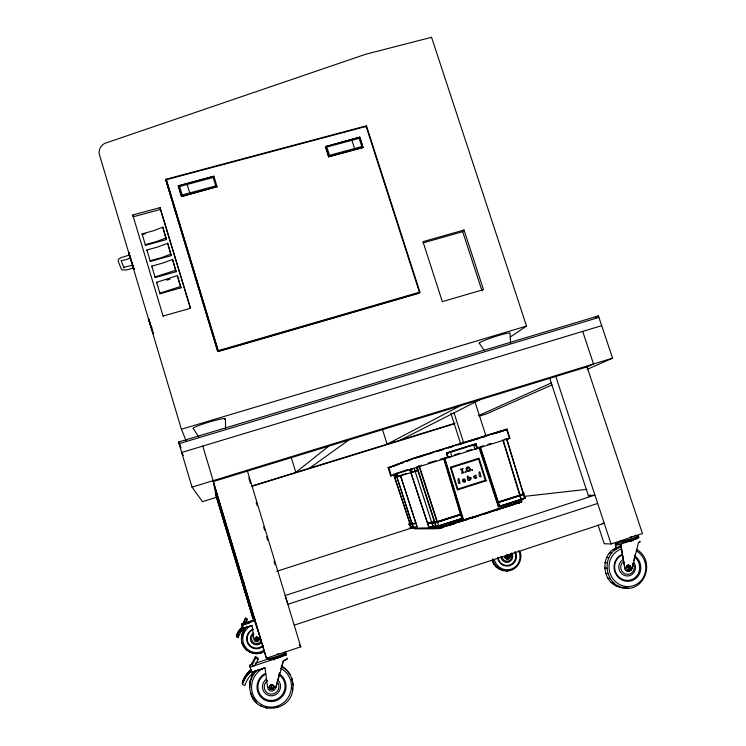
<?xml version="1.0" encoding="UTF-8"?>
<svg xmlns="http://www.w3.org/2000/svg" width="746" height="746" viewBox="0 0 746 746"><rect width="100%" height="100%" fill="white"/><g stroke="black" fill="none" stroke-linecap="round" stroke-linejoin="round"><path stroke-width="1.12" d="M630.501 566.801L630.743 567.519L626.323 567.305A2.257 2.145 74 0 1 628.514 565.198L628.645 565.198A2.219 2.107 74 0 1 630.743 567.519A2.257 2.145 73.9 0 1 628.542 569.636L628.412 569.58M628.514 565.235L630.249 566.233L630.538 567.995M507.401 557.877L507.578 554.772A4.69 1.138 -88.1 0 1 507.467 557.887C509.229 558.092 509.537 554.642 507.401 554.791M626.426 567.51L626.453 566.941M636.422 549.345C656.918 560.778 644.05 594.926 620.709 587.419C599.849 583.661 599.364 549.27 620.98 546.669M623.087 587.764C603.673 584.053 601.043 553.327 620.28 547.331L617.93 547.228M273.484 688.465C269.977 692.81 271.46 680.818 273.81 686.292M258.097 637.989C256.083 646.111 256.242 632.123 258.219 639.08M508.949 556.656L508.744 555.518M256.559 640.394L256.764 637.149A1.623 1.585 -64.7 0 1 258.275 638.828A1.651 1.604 -64.7 0 1 256.559 640.385A1.623 1.585 -64.7 0 1 255.095 638.716L255.048 638.679A1.651 1.604 -64.7 0 1 256.764 637.103A1.623 1.585 -64.7 0 0 255.095 638.716L258.265 638.828L255.048 638.679M292.376 687.672L292.6 690.964C289.206 712.775 254.675 714.575 250.47 692.4L252.335 696.568M292.6 690.964C294.623 681.294 290.045 670.598 281.298 665.824M269.409 687.252L269.474 686.646M249.556 686.721L250.124 680.967L252.12 675.522L255.412 670.766L255.617 671.642L252.297 676.426L250.292 681.909L249.724 687.7L249.556 686.721L250.647 693.416M241.434 638.753L241.825 634.781L243.215 631.032L245.509 627.759L241.909 635.238L241.508 639.219L241.434 638.753C241.117 650.186 255.141 657.925 264.541 651.277M630.612 567.51L629.288 569.459M273.866 686.451L273.568 688.362L272.439 689.276M279.769 672.575L275.666 687.971L283.573 660.825A9.511 1.156 -18.3 0 0 287.21 658.242M121.113 260.643C119.453 260.652 131.65 259.692 129.655 256.419M635.368 553.821L633.839 560.433M632.188 567.119L633.289 562.661M616.429 549.224L615.683 544.757L620.663 544.934L624.747 567.594A3.954 3.758 74 0 0 632.216 568.256L638.389 542.818A9.166 1.044 -16.1 0 0 639.751 541.354M511.001 553.579L510.115 556.917A2.77 2.676 77.3 0 1 504.818 556.451L504.669 556.432A2.77 2.667 77.3 0 0 509.966 556.908L510.842 553.56M325.442 146.645L359.861 137.115L363.013 147.624L328.697 156.874L325.442 146.645L359.861 137.115M282.324 663.716L282.837 661.823M328.697 156.874L325.536 146.319M280.934 668.649L282.072 664.658M260.345 636.291L259.449 639.35A2.891 2.816 -64.7 0 1 253.836 638.837L252.073 625.465L242.431 628.608L252.092 625.512M508.875 556.88L507.196 557.822M365.95 127.258L366.482 125.785L165.593 179.348L217.217 350.144M273.847 687.709L273.614 685.844L271.609 684.8A2.397 2.322 -67.6 0 0 269.371 686.646M250.833 669.582L244.837 676.892L242.776 681.201L242.963 682.599L245.882 676.892L251.094 670.868M237.163 633.96L236.827 635.648L242.338 626.966L238.748 631.079L237.256 634.622M255.374 656.648L255.729 658.028L252.307 664.63L251.989 663.175L255.374 656.648L257.752 657.888L258.135 659.287L254.703 665.88M245.509 618.061L243.299 623.264L245.509 618.061L247.346 619.6L244.958 624.132M245.266 622.528L247.159 618.928M630.221 568.694L628.412 569.627M257.93 639.676L256.326 640.31M422.973 242.954L462.688 231.67L464.012 230.029L483.473 289.616L442.331 301.645L422.973 241.676L464.012 230.029M419.411 292.255L418.478 293.383L218.27 351.525L166.302 179.73L366.127 126.428L419.411 292.255L218.252 350.648L218.27 351.525M255.617 671.642L257.37 670.132M245.602 628.179L247.131 626.882M415.14 528.476L434.75 528.541M414.655 528.233L415.158 527.926M328.79 446.145L295.826 472.377L291.108 457.037M521.379 501.722L518.619 502.944L521.958 501.76L519.505 501.974L441.352 527.114M521.687 501.153L520.988 501.443M309.674 468.096L348.82 440M510.236 337.052L526.545 326.077L431.561 37.3L365.689 54.253L104.505 143.474A11.432 10.864 6.5 0 0 99.106 153.545L181.399 429.248L186.202 440.895M595.401 317.619L598.413 315.894L612.569 358.164L587.074 369.429M460.179 405.843L387.109 444.187L382.344 429.053M521.631 499.428L499.503 506.655M400.639 440.009L479.529 399.903M506.413 439.394L509.91 438.275L507.019 429.118L495.876 433.1M520.624 502.03L521.361 501.899M478.382 415.681L551.275 382.968M586.142 367.321L593.536 364.001L582.682 331.401M552.021 384.917L486.159 414.021L479.622 416.035M394.186 474.764L390.643 475.864L388.069 467.658L411.484 458.874L507.019 429.118M475.584 444.43L476.853 448.607L475.566 449.008M391.24 475.678L389.048 467.817M522.144 498.841L525.37 497.61M440.075 521.146L435.095 522.862L436.279 526.611L462.576 518.265L444.392 458.007M434.946 522.396L461.28 514.05L439.954 520.894A10.808 0.522 -17.3 0 1 438.527 521.342L434.946 522.396L416.967 466.595M415.093 527.982L414.198 528.355L440.187 527.469M523.478 494.486L520.755 495.447A10.761 0.513 -17.1 0 1 519.477 495.876L497.479 502.711L523.478 494.486L524.671 498.179L521.958 499.149A10.761 0.55 -17.1 0 1 520.68 499.578L499.745 506.31L480.321 446.761M410.962 527.133C406.756 528.513 417.005 527.236 416.921 526.452L415.858 523.077C411.382 526.21 406.02 521.081 410.962 527.133L414.03 526.284M524.671 498.179L499.773 506.058M412.072 522.75C403.875 524.914 413.433 523.962 415.727 522.657L400.49 475.78L398.01 476.554L396.947 473.16M506.422 438.601L523.328 494.02L498.384 501.909M523.328 494.02L520.605 494.99A10.761 0.513 -17.1 0 1 519.328 495.409L498.356 502.151M519.701 495.54L520.988 499.186M393.431 465.97L415.559 457.643L499.475 431.468M415.457 528.513L414.795 528.83L438.247 528.662L442.816 527.357L438.629 528.28L440.289 528.14L438.937 528.485L439.366 528.14M411.335 527.45C407.111 528.979 416.753 527.804 417.126 526.872L400.555 475.762M441.8 449.903L440.793 450.267L443.917 449.297M452.701 446.556L453.755 446.173M455.638 522.974L470.409 518.218M461.55 521.24L459.48 521.734M466.651 519.682L459.909 521.594L466.222 519.822M471.444 518.144L478.512 515.859M486.299 512.987C474.624 517.239 499.121 509.332 487.185 512.726M495.036 510.292L498.16 509.425L490.281 511.821M506.814 506.497L509.91 505.639L502.142 508.25M450.295 524.345L453.493 523.198M447.553 525.576L454.752 523.515L443.702 526.816M462.1 520.54L465.112 519.44M520.792 501.517L522.032 500.948M465.01 442.714L466.129 442.313L457.885 444.886L460.907 443.991M491.362 434.461L501.023 431.011L499.895 431.347M498.496 432.438L501.638 431.309L500.734 431.58M503.326 430.927L506.702 429.724L505.704 429.994M448.598 457.457L447.992 457.643L446.416 453.036L475.995 443.795L450.351 451.787L451.843 456.431M520.587 501.582L521.118 501.433M520.382 501.657L520.885 501.517M519.869 502.571L520.447 502.086M520.801 502.254L520.26 502.151M446.416 453.036L449.512 452.048M447.451 453.223L448.626 452.85M509.518 438.396L507.056 430.806M509.91 438.275L508.949 438.564M520.176 501.722L520.652 501.601M520.596 502.328L520.083 502.217M414.757 458.408L415.886 458.044M413.359 526.275L411.205 527.04L410.16 523.729M412.193 522.564L410.039 523.319L393.776 474.214M520.419 501.676L519.421 501.974M510.721 505.154L520.4 502.394M410.701 459.648L407.577 460.786L409.554 460.17M390.643 475.864L414.067 468.274M391.128 475.706L391.864 475.491M213.524 482.475L266.415 658.233L300.787 646.838L247.374 470.763M598.04 524.997L604.213 543.731L611.049 543.974L642.455 533.567L587.018 366.892L213.337 481.571M615.982 548.301L615.245 543.881L622.91 541.344M250.693 670.57L249.966 665.04L252.092 664.341M255.272 663.287L267.991 659.072M615.683 544.757L617.66 544.104M255.057 665.208L252.708 665.982L252.39 664.518M615.245 543.881L620.812 544.076L637.065 538.649A9.166 1.007 -16.1 0 0 637.27 537.307M285.737 655.212L286.604 654.923M265.017 667.922L251.085 672.547L250.367 667.045L282.249 656.433A9.502 1.119 -18.3 0 0 284.879 653.953M263.907 668.174L251.085 672.547M413.405 528.065L395.781 473.524L407.959 469.532M294.213 625.157L604.223 523.328L602.022 523.366M507.215 438.368L506.888 438.452M519.738 502.618L440.215 527.907M597.658 503.438L287.872 604.279L285.149 595.532L594.907 495.083L588.389 495.698L590.599 494.99M242.441 628.664L241.751 623.908L254.74 619.674M248.213 622.518L251.402 621.483M245.201 623.675L243.578 624.197L243.429 623.497M255.067 620.597L241.946 624.868L241.751 623.908M249.518 623.013L242.021 625.456L241.844 624.588M476.377 448.756L477.496 448.402L475.92 443.814M477.412 448.43L475.817 443.851M411.941 459.238L412.697 458.995M447.898 457.671L446.509 453.009M410.011 470.055L429.025 527.888L433.044 526.592L414.216 468.516M462.576 518.265L441.296 525.109A10.817 0.559 -17.3 0 1 439.86 525.557L436.279 526.611M448.066 456.86L444.747 457.904L463.182 518.591L438.331 526.266M463.182 518.591L441.445 525.576A10.817 0.569 -17.3 0 1 440.009 526.023L433.603 527.767L429.025 527.888M478.979 447.507L498.421 507.01L520.829 500.034A10.761 0.55 -17.1 0 0 522.107 499.615L525.52 498.076M442.07 527.627L442.742 527.124M478.093 515.999L471.873 518.004M478.447 515.626L482.261 514.404M488.807 512.288L483.725 514.19M500.603 508.492L495.53 510.385M447.675 453.148L448.551 452.869M411.997 468.926L413.032 468.6M448.449 457.503L417.061 467.332M276.645 571.324L411.857 527.944M244.492 582.393L242.329 583.092L250.404 605.23M429.808 523.123L427.803 523.767L434.704 522.974L435.888 526.713L428.969 527.431L410.086 470.027M440.103 521.137L461.429 514.516L440.923 521.1M428.969 527.431L432.978 526.135L435.944 526.079M440.867 521.118L440.103 521.361A10.817 0.522 -17.3 0 1 438.676 521.808L435.095 522.862M414.412 458.445L416.305 457.848M448.486 457.485L449.008 457.326M440.905 527.991L441.977 527.655M418.926 465.998L436.55 520.494M413.713 468.385L417.21 467.285M449.39 457.205L450.593 456.822M449.885 457.046L448.271 457.559L447.022 453.363M417.284 457.55L418.264 457.242M417.051 457.671L427.962 454.267M449.903 452.449L467.36 446.994M469.141 446.425L474.988 444.607M418.702 466.054L419.327 465.858M421.042 465.317L421.621 465.15M428.167 463.089L436.018 460.646M440.065 459.368L443.31 458.352M454.379 454.874L459.89 453.148M466.269 451.153L471.78 449.428M480.415 446.742L483.604 445.744M487.847 444.42L491.036 443.422M450.155 456.962L475.239 449.111M475.398 449.055L476.47 448.719M506.898 439.198L476.843 448.607M415.14 470.791L417.844 469.943M397.422 476.722L395.8 477.235L394.513 473.962M416.93 467.667L417.592 470.521L412.156 472.218L411.093 468.898M419.28 456.925L422.339 455.965M432.018 452.953L428.903 453.922L432.093 452.981M441.352 450.034L436.168 451.656L439.319 450.724M453.307 446.313L448.076 447.945L451.209 447.022M469.691 441.203L477.99 438.611L476.834 439.03L477.281 438.89M481.683 437.464L489.217 435.114M495.959 433.006L502.114 431.095M467.528 441.93L475.799 439.357M479.426 438.219L484.788 436.55M493.61 433.799L499.755 431.878M406.141 461.392L409.144 460.45M400.397 463.611L403.222 462.734M394.932 465.513L393.702 465.896M396.359 465.01L399.147 464.143M393.944 465.877L397.264 464.842M390.233 467.322L394.998 465.7M504.678 439.142L505.173 438.984M506.618 439.291L508.921 438.573M441.371 527.133L440.886 527.282M251.924 485.935L455.069 423.196M252.027 486.345L454.211 423.887M393.058 466.157L388.069 467.658M473.897 444.942L474.801 444.663M508.52 438.695L509.378 438.434M396.117 476.675L399.287 475.696M401.404 475.043L406.682 473.412M502.981 430.824L503.792 430.573M398.075 476.535L411.065 472.544M417.592 470.521L412.23 472.19L411.065 468.525M598.413 315.894L178.555 442.024L192.03 487.129L612.569 358.164M390.419 467.406L391.053 467.22M440.933 527.245L440.336 527.45M601.686 325.666L181.67 452.449L183.274 455.47M598.926 317.432L179.049 443.674L181.166 447.824M440.69 527.31L440.037 527.534M181.399 429.248L526.545 326.077M515.225 503.336L518.526 502.384M519.692 502.058L521.286 502.03M503.55 507.112L506.907 506.124M491.884 510.861L495.232 509.882M499.13 508.875L501.088 508.306M496.267 509.593L501.713 508.39M466.269 519.039L471.789 517.426M478.018 515.766L471.435 518.144M163.113 316.052L190.556 308.266L160.082 207.612L132.751 214.997L133.254 216.778L160.437 209.43L160.082 207.612M152.184 327.792L151.289 328.044L153.322 333.788L150.515 324.389M439.916 527.543L438.844 527.87M180.737 286.445L159.886 293.15L160.045 293.728L180.98 287.844L177.455 275.6L156.632 282.296L156.791 282.902M175.832 270.238L155.019 276.934L155.177 277.549L176.103 271.721L172.559 259.412L163.038 262.993L151.764 266.117L151.932 266.76M166.703 280.132L170.004 279.209M170.946 254.06L161.425 257.65L150.151 260.764L150.328 261.417L171.244 255.636L167.673 243.271L158.171 246.879L146.906 249.975L147.093 250.656M132.751 265.306L123.388 267.264M133.581 268.028L126.363 269.977L122.185 269.884L121.3 269.073L118.129 260.941L118.605 259.17L120.693 257.734L129.263 255.076L129.422 255.561M142.066 233.871L145.489 245.331L166.386 239.597L162.805 227.166L153.322 230.803L142.066 233.871L142.262 234.589L145.563 233.694M133.944 269.157L128.871 253.108L129.757 252.866M166.06 237.927L156.567 241.545L145.302 244.641L145.489 245.331M436.858 521.594L436.093 521.79M181.502 196.524L217.123 186.631L181.502 196.524L178.275 185.763L213.925 176.215L217.133 186.929M328.781 156.557L363.125 147.307M178.313 186.071L213.925 176.215M439.357 528.438L439.991 527.972M438.061 526.331L437.072 526.527M438.312 528L438.9 527.823M438.471 527.916L437.585 528.131M272.346 689.323L271.171 689.397M620.709 587.419L627.955 587.494M629.204 569.496L628.123 569.552M509.061 570.27L506.329 570.774C516.018 571.753 523.356 560.684 520.158 551.835M438.937 528.485L438.368 528.653M524.606 496.351L586.915 489.339M508.091 505.536L509.891 505.378M508.166 505.76L513.826 504.24M524.028 493.479L523.561 493.927L506.665 438.527M524.177 493.945L523.711 494.393L524.904 498.086M496.193 509.359L498.225 509.387M283.508 660.844L283.098 660.881A8.598 1.044 -18.3 0 0 286.632 659.035M520.027 494.766L503.373 440.774M472.964 516.838L474.559 517.025M473.039 517.071L474.624 516.987M434.62 521.911L431.673 522.023L427.654 523.31L434.554 522.508L416.93 467.817M431.813 522.48L434.759 522.368M508.968 556.395L506.002 556.255M626.323 567.305L626.435 567.314A2.257 2.145 73.9 0 0 628.542 569.636A6.677 2.303 -89.2 0 0 628.645 565.198A2.257 2.145 74 0 0 626.444 567.314M507.066 556.311L506.534 556.283M613.277 549.522L615.609 549.634M609.389 553.01L611.692 553.14M606.517 557.458L608.801 557.616M256.633 637.149L258.023 637.877M604.866 562.568L607.141 562.764M502.636 570.457L503.811 570.625C498.813 569.394 494.785 565.533 493.143 560.684L492.015 560.563C494.076 567.137 500.743 571.277 507.522 570.951M628.356 565.226L629.885 565.794M632.216 568.256L631.909 568.228A3.954 3.758 74 0 1 624.449 567.566M604.549 567.986L606.824 568.21M605.593 573.348L607.878 573.609M493.628 564.032L494.766 564.172M607.934 578.29L610.228 578.579M496.062 566.96L497.2 567.109M611.394 582.458L613.716 582.766M499.13 569.151L500.286 569.31M615.758 585.573L618.098 585.908M625.913 587.876L628.318 588.221M507.513 554.772L508.735 555.5M242.142 643.164L242.068 642.67C243.588 647.332 247.29 651.323 252.101 652.563M243.168 626.22A19.881 19.359 -64.5 0 0 236.361 635.946L236.463 636.748L238.133 637.625A20.245 19.713 -64.8 0 1 245.872 627.172M255.729 658.028L258.135 659.287M250.815 669.47A28.786 27.854 -67.3 0 0 242.236 682.581L242.441 684.25L244.856 685.509A29.42 28.451 -67.7 0 1 254.75 671.232M245.676 618.723L247.346 619.6M123.351 267.217L123.957 267.935L121.3 260.904M281.662 666.663L286.259 669.917L289.849 674.3L289.439 673.414M255.673 701.119L252.801 697.613L252.987 698.657M192.03 487.129L202.474 501.657L216.48 497.33L213.151 480.648L202.772 446.08M630.016 565.906L630.445 566.662M479.249 343.141L484.238 350.536M299.36 644.693L300.787 646.838M193.195 428.335L198.856 437.128M178.555 442.024L180.103 445.092M292.199 679.513L291.77 678.59L293.131 685.192M285.867 669.059L286.259 669.917M133.581 268.047L133.385 267.422M244.156 589.172L253.006 613.883M150.16 323.382L148.398 318.374L151.074 327.289M148.734 319.484L150.338 324.034M248.502 603.654L259.188 634.482M128.871 253.108L131.716 261.594M497.787 503.634L498.71 506.403M633.046 540.02L633.326 540.85M631.013 540.663L631.284 541.493M555.733 376.301L611.049 543.974M393.524 474.288L409.787 523.412M549.755 378.399L588.603 496.342M462.688 231.67L482.037 290.949M479.865 446.91L499.456 506.916M479.715 448.178L482.951 458.109M485.823 466.94L497.33 502.254M273.95 687.197L273.969 687.243A2.397 2.322 -67.6 0 1 271.507 689.518A2.359 2.285 -67.6 0 1 269.325 687.085L269.315 687.029A2.359 2.285 -67.6 0 1 271.74 684.763M520.326 496.323L521.221 499.093M513.472 504.604L507.308 506.59M474.829 401.432L485.87 435.599M419.355 465.858L437.296 521.473M395.716 473.542L412.016 523.841M473.496 444.551L474.988 449.185M366.482 125.785L420.091 292.628L217.869 351.347L165.593 179.348M453.988 412.687L463.574 442.546M450.864 413.228L460.832 444.299M360.076 138.467L363.013 147.624M351.953 140.295L354.592 148.538M432.111 523.394L432.978 526.135M454.314 523.655L448.057 525.669M442.369 527.506L439.086 528.457M437.445 521.939L438.62 525.678M412.146 524.27L413.2 527.646M260.792 652.47L260.951 653.002M277.465 706.481L277.81 707.581M133.832 268.97L133.403 267.581M460.534 514.581L461.681 518.311M129.459 255.626C127.165 248.213 131.8 263.683 130.205 258.097M502.795 439.739L519.645 495.036M187.171 184.467L189.754 192.916M178.275 185.763L181.464 196.235M444.411 459.545L447.106 468.469M447.786 470.698L453.848 490.765M455.2 495.223L462.268 518.638M166.302 179.73L218.252 350.648M248.782 477.925L250.46 483.483M256.195 502.384L257.211 505.723M263.618 526.844L264.625 530.182M266.648 536.85L267.665 540.188M274.071 561.309L275.078 564.647M160.437 209.43L190.407 308.415M166.386 239.597L162.805 227.166M171.244 255.636L167.673 243.271M176.103 271.721L172.559 259.412M178.042 278.127L180.98 287.844M443.562 458.286L460.385 514.115M146.906 249.975L150.328 261.417M151.764 266.117L155.177 277.549M156.632 282.296L160.045 293.728M213.188 481.058L266.415 658.233M132.919 265.958L133.161 266.779M132.751 214.997L163.122 316.173M215.249 492.92L253.015 618.676L216.443 497.05M132.042 262.676L134 269.194M129.795 255.943L132.089 263.618M149.191 320.771L151.513 328.538M251.989 663.175L252.633 665.348M132.695 265.194L133.058 266.369M129.543 256.046L129.263 255.095M132.965 266.033L132.769 265.362M133.646 268.187L133.842 268.849M273.996 659.1L274.258 659.986M256.922 653.207L257.072 653.738M253.025 652.899L253.155 653.431M266.275 707.152L266.546 708.262M249.35 651.566L249.462 652.088M260.988 705.25L261.221 706.341M249.966 665.04L250.367 667.045M252.12 675.522L252.297 676.426M250.106 666.057L250.47 667.866M246.161 649.309L246.264 649.822M256.391 701.995L256.596 703.068M241.536 627.712L241.657 628.337M249.677 670.654L249.929 671.96M492.789 558.801L493.143 560.684M177.455 275.6L177.716 277.055M240.771 628.496L240.883 629.12M248.586 671.792L248.819 673.106M250.124 680.967L250.292 681.909M243.681 646.278L243.765 646.773M240.053 629.316L240.165 629.95M247.551 672.985L247.775 674.319M620.812 544.076L624.747 567.594M239.373 630.174L239.485 630.818M246.572 674.244L246.795 675.578M238.748 631.079L238.851 631.722M245.667 675.54L245.882 676.892M238.17 632.011L238.263 632.664M244.837 676.892L245.033 678.263M237.638 632.972L237.732 633.634M244.073 678.291L244.268 679.671M238.021 636.814L238.133 637.625M243.382 679.727L243.578 681.117M264.979 667.819L267.562 687.234A4.196 4.066 -67.6 0 0 275.628 687.849M252.978 633.429L253.267 635.639M510.478 343.328L510.124 333.322A16.263 1.417 -18.1 0 0 493.563 337.08A16.263 1.417 -18.1 0 0 479.603 343.421M225.432 418.926L225.562 428.12M284.44 654.428A7.889 0.932 -18.3 0 1 281.41 656.536L279.629 657.226A7.889 0.932 -18.3 0 1 273.875 659.035L272.262 659.417A7.889 0.932 -18.3 0 1 270.005 659.212M271.115 689.472A2.397 2.322 -67.6 0 1 269.315 687.262M271.488 689.463A2.359 2.285 -67.6 0 1 269.306 687.038L269.437 687.038A2.359 2.285 -67.6 0 1 271.833 684.819A2.359 2.285 -67.6 0 1 273.978 687.243A7.04 0.932 2.3 0 1 269.325 687.085M284.394 653.99A7.889 0.923 -18.2 0 1 283.75 654.447M281.149 655.669A7.889 0.923 -18.2 0 1 273.614 658.159M272.001 658.541A7.889 0.923 -18.2 0 1 270.733 658.755M269.875 686.618A1.865 1.809 -67.6 0 1 270.322 685.76M242.441 684.25A29.103 28.152 -67.4 0 1 251.122 670.999M280.906 668.519A20.496 19.844 -67.6 0 1 286.52 699.804A20.496 19.844 -67.6 0 1 255.346 699.049A20.496 19.844 -67.6 0 1 263.795 668.108M277.689 679.662A9.306 9.008 -67.6 0 1 277.549 693.332A9.306 9.008 -67.6 0 1 264.261 692.307A9.306 9.008 -67.6 0 1 266.723 678.823M277.782 682.59A7.525 7.292 -67.6 0 1 275.433 692.969A7.525 7.292 -67.6 0 1 265.343 690.805A7.525 7.292 -67.6 0 1 267.693 680.427M279.181 673.927A14.901 14.426 -67.6 0 1 282.119 696.605A14.901 14.426 -67.6 0 1 259.739 695.626A14.901 14.426 -67.6 0 1 265.557 673.33M278.659 674.617A13.96 13.521 -67.6 0 1 281.41 695.85A13.96 13.521 -67.6 0 1 260.447 694.936A13.96 13.521 -67.6 0 1 265.902 674.058M278.64 653.701A8.103 0.932 -18.3 0 1 276.654 654.401M285.373 652.153A9.502 1.1 -18.3 0 1 277.232 656.321A9.502 1.1 -18.3 0 1 267.982 657.916M285.634 653.02A9.502 1.11 -18.3 0 1 277.493 657.198A9.502 1.11 -18.3 0 1 268.243 658.783M636.981 537.698A7.609 0.839 -16.1 0 1 635.881 538.873L634.492 539.423A7.609 0.839 -16.1 0 1 629.027 541.139L627.181 541.605A7.609 0.839 -16.1 0 1 623.516 541.503M626.481 566.904A2.257 2.145 73.9 0 1 628.44 565.142M639.425 541.978A8.29 0.942 -16.1 0 1 638.846 542.389M636.711 536.868A7.609 0.83 -16.1 0 1 635.601 538.043A7.609 0.83 -16.1 0 1 628.747 540.309M626.91 540.775A7.609 0.83 -16.1 0 1 625.279 541.12M623.964 541.326A7.609 0.83 -16.1 0 1 622.63 541.288M636.291 550.772A19.293 18.314 74 0 1 640.907 580.817A19.293 18.314 74 0 1 612.009 577.404A19.293 18.314 74 0 1 621.418 549.019M634.053 562.587A8.765 8.318 74 0 1 631.843 574.653A8.765 8.318 74 0 1 620.234 571.995A8.765 8.318 74 0 1 622.462 559.938M633.056 563.519A7.087 6.733 74 0 1 631.265 573.282A7.087 6.733 74 0 1 621.875 571.128A7.087 6.733 74 0 1 623.675 561.374M634.79 555.873A14.034 13.325 74 0 1 637.028 577.357A14.034 13.325 74 0 1 616.476 575.026A14.034 13.325 74 0 1 621.977 554.418M635.331 557.635A13.148 12.477 74 0 1 635.331 577.451A13.148 12.477 74 0 1 616.56 574.028A13.148 12.477 74 0 1 622.024 555.211M635.965 535.013A7.814 0.839 -16.2 0 1 634.949 535.507M631.787 536.672A7.814 0.839 -16.2 0 1 629.866 537.279M637.83 535.572A9.166 0.998 -16.2 0 1 630.566 539.069A9.166 0.998 -16.2 0 1 620.942 540.617M638.1 536.402A9.166 0.998 -16.2 0 1 630.836 539.899A9.166 0.998 -16.2 0 1 621.222 541.447M236.463 636.748A20.03 19.508 -64.5 0 1 242.478 627.647M238.384 635.779A20.095 19.564 -64.8 0 1 238.813 634.771M239.82 632.822A20.095 19.564 -64.8 0 1 240.399 631.899M241.033 630.995A20.095 19.564 -64.8 0 1 241.704 630.137M243.187 628.524A20.095 19.564 -64.8 0 1 243.989 627.787M261.184 642.754A6.416 6.248 -64.6 0 1 251.747 642.632A6.416 6.248 -64.6 0 1 253.295 633.13M263.916 650.335A14.118 13.754 -64.6 0 1 244.203 645.02A14.118 13.754 -64.6 0 1 251.775 625.502M261.576 639.62A5.185 5.054 -64.6 0 1 253.677 642.8A5.185 5.054 -64.6 0 1 253.957 634.221M263.329 646.017A10.267 10.006 -64.6 0 1 248.073 644.115A10.267 10.006 -64.6 0 1 252.894 629.139M262.89 645.486A9.614 9.372 -64.6 0 1 248.595 643.705A9.614 9.372 -64.6 0 1 253.108 629.671M255.011 619.059A6.602 0.532 -18 0 1 254.246 618.882M254.517 619.749A6.602 0.532 -18 0 1 255.011 619.161M518.703 550.585A13.503 13.036 77.3 0 1 511.877 568.853A13.503 13.036 77.3 0 1 494.561 560.349M511.775 552.972A6.136 5.921 77.3 0 1 508.688 562.111A6.136 5.921 77.3 0 1 500.892 556.535M510.982 553.625A4.961 4.793 77.3 0 1 508.492 561.011A4.961 4.793 77.3 0 1 502.189 556.507M515.318 551.751A9.819 9.484 77.3 0 1 509.956 565.636A9.819 9.484 77.3 0 1 497.563 557.56M514.637 552.021A9.204 8.887 77.3 0 1 509.621 565.03A9.204 8.887 77.3 0 1 498.011 557.467M193.559 428.652A16.86 1.529 -16.7 0 1 210.279 421.723A16.86 1.529 -16.7 0 1 224.583 419.578M469.644 469.411C469.271 471.91 466.427 470.353 467.099 467.975L468.842 468.311L469.644 469.411M470.456 469.346L470.269 470.344A1.828 1.781 73 0 1 469.532 471.183C463.415 473.197 466.828 461.97 470.456 469.346M467.453 476.274C466.017 485.991 475.706 475.967 468.497 477.533L468.031 476.079L467.453 476.274M473.878 476.554C472.787 480.042 478.708 477.403 476.284 477.365C473.505 480.349 478.988 471.593 473.878 476.554M474.615 476.619L475.612 475.985L474.615 476.619M480.844 476.507C477.906 479.202 479.091 464.609 480.844 476.507M459.909 483.138C456.953 485.851 458.165 471.202 459.909 483.138M462.595 480.06L462.529 480.722A2.238 2.182 74.7 0 0 462.884 481.664C467.332 484.602 465.196 475.864 462.595 480.06M470.418 478.773L469.131 479.566L468.758 478.363L469.71 477.757L470.418 478.773M460.394 469.346L461.466 469.71L462.287 472.47C459.256 474.689 467.089 471.593 463.042 472.162L462.25 469.504L463.173 468.721L460.394 469.346M463.434 480.051L463.359 480.247A0.998 0.979 74.7 0 0 463.369 480.834C464.73 483.138 464.795 478.177 463.434 480.051M465.336 471.892C465.495 473.524 466.931 470.959 465.336 471.892M471.836 469.831C472.004 471.463 473.43 468.908 471.836 469.831M485.31 480.303L457.83 489.031L451.144 467.723L478.615 459.079L485.31 480.303M486.205 480.778L457.373 489.945L450.248 467.238L479.072 458.175L486.205 480.778M215.79 185.913L182.192 194.948L179.618 186.491L213.197 177.492L215.79 185.913M361.819 146.589L329.471 155.299L326.841 147.027L359.18 138.355L361.819 146.589M506.058 555.817A1.576 1.52 77.3 0 0 507.858 557.849A1.576 1.52 77.3 0 0 508.641 555.248A1.576 1.52 77.3 0 0 506.058 555.817"/></g></svg>
